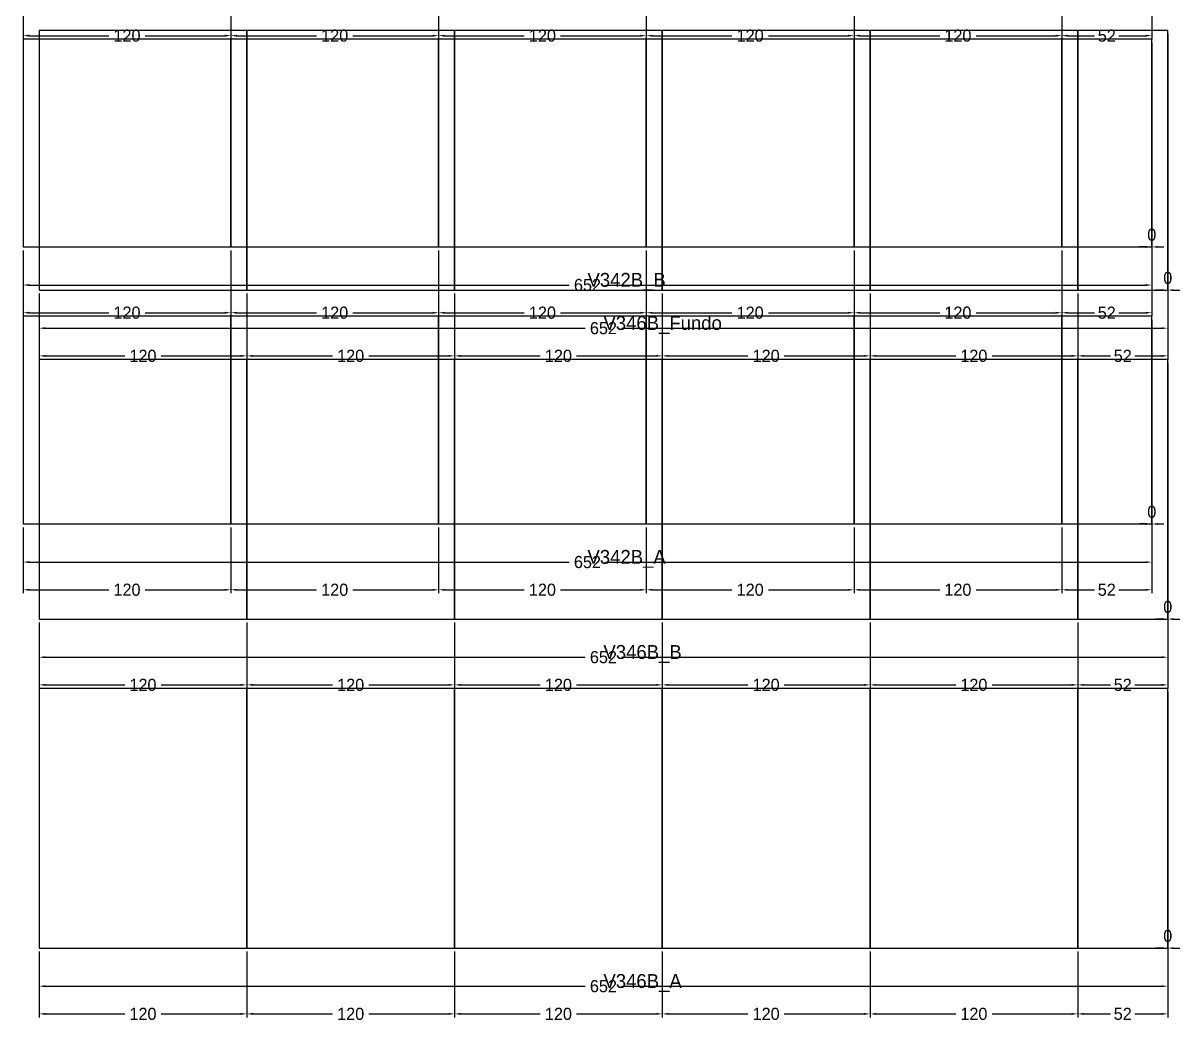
# Model space of a CAD drawing. Header units: metres. Extents: x 180 to 6304, y -11808 to -336.
# Drawn here: x 3250 to 3918, y -3662 to -3085 of the extents above; entities that cross this region are included whole.
import ezdxf

# ---------------------------------------------------------------- set-up
doc = ezdxf.new("R2010")
doc.units = ezdxf.units.M
doc.layers.add('COTA', color=3, linetype='Continuous')
doc.dimstyles.new('COTA_VIG', dxfattribs={"dimtxt": 7, "dimasz": 3.5, "dimexe": 2, "dimexo": 2, "dimgap": 1.5, "dimtad": 1, "dimdec": 1, "dimcen": 2.5, "dimclrd": 3, "dimclre": 3, "dimclrt": 3, "dimazin": 3, "dimtfac": 1, "dimtmove": 0, "dimatfit": 3})

# ---------------------------------------------------------------- blocks, each defined once
blk = doc.blocks.new('_CLOSEDFILLED')
at = {"color": 0, "linetype": 'BYBLOCK'}
blk.add_solid([(-1, 0.16), (0, 0), (-1, -0.16)], dxfattribs=at)
blk = doc.blocks.new('*D814')
at = {"color": 3}
for p, q in [((3249.5, -3376.31), (3249.5, -3398.31)), ((3901.5, -3376.31), (3901.5, -3398.31)), ((3253, -3396.31), (3565, -3396.31)), ((3586, -3396.31), (3898, -3396.31))]:
    blk.add_line(p, q, dxfattribs=at)
at = {"layer": 'Defpoints'}
for p in [(3249.5, -3374.31), (3901.5, -3374.31), (3249.5, -3396.31)]:
    blk.add_point(p, dxfattribs=at)
at = {"layer": 'COTA', "color": 3, "xscale": 3.5, "yscale": 3.5, "rotation": 180}
blk.add_blockref('_CLOSEDFILLED', (3249.5, -3396.31), dxfattribs=at)
at = {"layer": 'COTA', "color": 3, "xscale": 3.5, "yscale": 3.5}
blk.add_blockref('_CLOSEDFILLED', (3901.5, -3396.31), dxfattribs=at)
at = {"layer": 'COTA', "color": 3, "insert": (3575.5, -3396.31), "char_height": 7, "attachment_point": 5}
blk.add_mtext('652', dxfattribs=at)
blk = doc.blocks.new('*D815')
at = {"color": 3}
for p, q in [((3249.5, -3376.31), (3249.5, -3414.31)), ((3369.5, -3376.31), (3369.5, -3414.31)), ((3253, -3412.31), (3299, -3412.31)), ((3320, -3412.31), (3366, -3412.31))]:
    blk.add_line(p, q, dxfattribs=at)
at = {"layer": 'Defpoints'}
for p in [(3249.5, -3374.31), (3369.5, -3374.31), (3249.5, -3412.31)]:
    blk.add_point(p, dxfattribs=at)
at = {"layer": 'COTA', "color": 3, "xscale": 3.5, "yscale": 3.5, "rotation": 180}
blk.add_blockref('_CLOSEDFILLED', (3249.5, -3412.31), dxfattribs=at)
at = {"layer": 'COTA', "color": 3, "xscale": 3.5, "yscale": 3.5}
blk.add_blockref('_CLOSEDFILLED', (3369.5, -3412.31), dxfattribs=at)
at = {"layer": 'COTA', "color": 3, "insert": (3309.5, -3412.31), "char_height": 7, "attachment_point": 5}
blk.add_mtext('120', dxfattribs=at)
blk = doc.blocks.new('*D816')
at = {"color": 3}
for p, q in [((3369.5, -3376.31), (3369.5, -3414.31)), ((3489.5, -3376.31), (3489.5, -3414.31)), ((3373, -3412.31), (3419, -3412.31)), ((3440, -3412.31), (3486, -3412.31))]:
    blk.add_line(p, q, dxfattribs=at)
at = {"layer": 'Defpoints'}
for p in [(3369.5, -3374.31), (3489.5, -3374.31), (3369.5, -3412.31)]:
    blk.add_point(p, dxfattribs=at)
at = {"layer": 'COTA', "color": 3, "xscale": 3.5, "yscale": 3.5, "rotation": 180}
blk.add_blockref('_CLOSEDFILLED', (3369.5, -3412.31), dxfattribs=at)
at = {"layer": 'COTA', "color": 3, "xscale": 3.5, "yscale": 3.5}
blk.add_blockref('_CLOSEDFILLED', (3489.5, -3412.31), dxfattribs=at)
at = {"layer": 'COTA', "color": 3, "insert": (3429.5, -3412.31), "char_height": 7, "attachment_point": 5}
blk.add_mtext('120', dxfattribs=at)
blk = doc.blocks.new('*D817')
at = {"color": 3}
for p, q in [((3489.5, -3376.31), (3489.5, -3414.31)), ((3609.5, -3376.31), (3609.5, -3414.31)), ((3493, -3412.31), (3539, -3412.31)), ((3560, -3412.31), (3606, -3412.31))]:
    blk.add_line(p, q, dxfattribs=at)
at = {"layer": 'Defpoints'}
for p in [(3489.5, -3374.31), (3609.5, -3374.31), (3489.5, -3412.31)]:
    blk.add_point(p, dxfattribs=at)
at = {"layer": 'COTA', "color": 3, "xscale": 3.5, "yscale": 3.5, "rotation": 180}
blk.add_blockref('_CLOSEDFILLED', (3489.5, -3412.31), dxfattribs=at)
at = {"layer": 'COTA', "color": 3, "xscale": 3.5, "yscale": 3.5}
blk.add_blockref('_CLOSEDFILLED', (3609.5, -3412.31), dxfattribs=at)
at = {"layer": 'COTA', "color": 3, "insert": (3549.5, -3412.31), "char_height": 7, "attachment_point": 5}
blk.add_mtext('120', dxfattribs=at)
blk = doc.blocks.new('*D818')
at = {"color": 3}
for p, q in [((3609.5, -3376.31), (3609.5, -3414.31)), ((3729.5, -3376.31), (3729.5, -3414.31)), ((3613, -3412.31), (3659, -3412.31)), ((3680, -3412.31), (3726, -3412.31))]:
    blk.add_line(p, q, dxfattribs=at)
at = {"layer": 'Defpoints'}
for p in [(3609.5, -3374.31), (3729.5, -3374.31), (3609.5, -3412.31)]:
    blk.add_point(p, dxfattribs=at)
at = {"layer": 'COTA', "color": 3, "xscale": 3.5, "yscale": 3.5, "rotation": 180}
blk.add_blockref('_CLOSEDFILLED', (3609.5, -3412.31), dxfattribs=at)
at = {"layer": 'COTA', "color": 3, "xscale": 3.5, "yscale": 3.5}
blk.add_blockref('_CLOSEDFILLED', (3729.5, -3412.31), dxfattribs=at)
at = {"layer": 'COTA', "color": 3, "insert": (3669.5, -3412.31), "char_height": 7, "attachment_point": 5}
blk.add_mtext('120', dxfattribs=at)
blk = doc.blocks.new('*D819')
at = {"color": 3}
for p, q in [((3729.5, -3376.31), (3729.5, -3414.31)), ((3849.5, -3376.31), (3849.5, -3414.31)), ((3733, -3412.31), (3779, -3412.31)), ((3800, -3412.31), (3846, -3412.31))]:
    blk.add_line(p, q, dxfattribs=at)
at = {"layer": 'Defpoints'}
for p in [(3729.5, -3374.31), (3849.5, -3374.31), (3729.5, -3412.31)]:
    blk.add_point(p, dxfattribs=at)
at = {"layer": 'COTA', "color": 3, "xscale": 3.5, "yscale": 3.5, "rotation": 180}
blk.add_blockref('_CLOSEDFILLED', (3729.5, -3412.31), dxfattribs=at)
at = {"layer": 'COTA', "color": 3, "xscale": 3.5, "yscale": 3.5}
blk.add_blockref('_CLOSEDFILLED', (3849.5, -3412.31), dxfattribs=at)
at = {"layer": 'COTA', "color": 3, "insert": (3789.5, -3412.31), "char_height": 7, "attachment_point": 5}
blk.add_mtext('120', dxfattribs=at)
blk = doc.blocks.new('*D820')
at = {"color": 3}
for p, q in [((3849.5, -3376.31), (3849.5, -3414.31)), ((3901.5, -3376.31), (3901.5, -3414.31)), ((3853, -3412.31), (3868.5, -3412.31)), ((3882.5, -3412.31), (3898, -3412.31))]:
    blk.add_line(p, q, dxfattribs=at)
at = {"layer": 'Defpoints'}
for p in [(3849.5, -3374.31), (3901.5, -3374.31), (3849.5, -3412.31)]:
    blk.add_point(p, dxfattribs=at)
at = {"layer": 'COTA', "color": 3, "xscale": 3.5, "yscale": 3.5, "rotation": 180}
blk.add_blockref('_CLOSEDFILLED', (3849.5, -3412.31), dxfattribs=at)
at = {"layer": 'COTA', "color": 3, "xscale": 3.5, "yscale": 3.5}
blk.add_blockref('_CLOSEDFILLED', (3901.5, -3412.31), dxfattribs=at)
at = {"layer": 'COTA', "color": 3, "insert": (3875.5, -3412.31), "char_height": 7, "attachment_point": 5}
blk.add_mtext('52', dxfattribs=at)
blk = doc.blocks.new('*D822')
at = {"color": 3}
for p, q in [((3249.5, -3216.31), (3249.5, -3238.31)), ((3901.5, -3216.31), (3901.5, -3238.31)), ((3253, -3236.31), (3565, -3236.31)), ((3586, -3236.31), (3898, -3236.31))]:
    blk.add_line(p, q, dxfattribs=at)
at = {"layer": 'Defpoints'}
for p in [(3249.5, -3214.31), (3901.5, -3214.31), (3249.5, -3236.31)]:
    blk.add_point(p, dxfattribs=at)
at = {"layer": 'COTA', "color": 3, "xscale": 3.5, "yscale": 3.5, "rotation": 180}
blk.add_blockref('_CLOSEDFILLED', (3249.5, -3236.31), dxfattribs=at)
at = {"layer": 'COTA', "color": 3, "xscale": 3.5, "yscale": 3.5}
blk.add_blockref('_CLOSEDFILLED', (3901.5, -3236.31), dxfattribs=at)
at = {"layer": 'COTA', "color": 3, "insert": (3575.5, -3236.31), "char_height": 7, "attachment_point": 5}
blk.add_mtext('652', dxfattribs=at)
blk = doc.blocks.new('*D823')
at = {"color": 3}
for p, q in [((3249.5, -3216.31), (3249.5, -3254.31)), ((3369.5, -3216.31), (3369.5, -3254.31)), ((3253, -3252.31), (3299, -3252.31)), ((3320, -3252.31), (3366, -3252.31))]:
    blk.add_line(p, q, dxfattribs=at)
at = {"layer": 'Defpoints'}
for p in [(3249.5, -3214.31), (3369.5, -3214.31), (3249.5, -3252.31)]:
    blk.add_point(p, dxfattribs=at)
at = {"layer": 'COTA', "color": 3, "xscale": 3.5, "yscale": 3.5, "rotation": 180}
blk.add_blockref('_CLOSEDFILLED', (3249.5, -3252.31), dxfattribs=at)
at = {"layer": 'COTA', "color": 3, "xscale": 3.5, "yscale": 3.5}
blk.add_blockref('_CLOSEDFILLED', (3369.5, -3252.31), dxfattribs=at)
at = {"layer": 'COTA', "color": 3, "insert": (3309.5, -3252.31), "char_height": 7, "attachment_point": 5}
blk.add_mtext('120', dxfattribs=at)
blk = doc.blocks.new('*D824')
at = {"color": 3}
for p, q in [((3369.5, -3216.31), (3369.5, -3254.31)), ((3489.5, -3216.31), (3489.5, -3254.31)), ((3373, -3252.31), (3419, -3252.31)), ((3440, -3252.31), (3486, -3252.31))]:
    blk.add_line(p, q, dxfattribs=at)
at = {"layer": 'Defpoints'}
for p in [(3369.5, -3214.31), (3489.5, -3214.31), (3369.5, -3252.31)]:
    blk.add_point(p, dxfattribs=at)
at = {"layer": 'COTA', "color": 3, "xscale": 3.5, "yscale": 3.5, "rotation": 180}
blk.add_blockref('_CLOSEDFILLED', (3369.5, -3252.31), dxfattribs=at)
at = {"layer": 'COTA', "color": 3, "xscale": 3.5, "yscale": 3.5}
blk.add_blockref('_CLOSEDFILLED', (3489.5, -3252.31), dxfattribs=at)
at = {"layer": 'COTA', "color": 3, "insert": (3429.5, -3252.31), "char_height": 7, "attachment_point": 5}
blk.add_mtext('120', dxfattribs=at)
blk = doc.blocks.new('*D825')
at = {"color": 3}
for p, q in [((3489.5, -3216.31), (3489.5, -3254.31)), ((3609.5, -3216.31), (3609.5, -3254.31)), ((3493, -3252.31), (3539, -3252.31)), ((3560, -3252.31), (3606, -3252.31))]:
    blk.add_line(p, q, dxfattribs=at)
at = {"layer": 'Defpoints'}
for p in [(3489.5, -3214.31), (3609.5, -3214.31), (3489.5, -3252.31)]:
    blk.add_point(p, dxfattribs=at)
at = {"layer": 'COTA', "color": 3, "xscale": 3.5, "yscale": 3.5, "rotation": 180}
blk.add_blockref('_CLOSEDFILLED', (3489.5, -3252.31), dxfattribs=at)
at = {"layer": 'COTA', "color": 3, "xscale": 3.5, "yscale": 3.5}
blk.add_blockref('_CLOSEDFILLED', (3609.5, -3252.31), dxfattribs=at)
at = {"layer": 'COTA', "color": 3, "insert": (3549.5, -3252.31), "char_height": 7, "attachment_point": 5}
blk.add_mtext('120', dxfattribs=at)
blk = doc.blocks.new('*D826')
at = {"color": 3}
for p, q in [((3609.5, -3216.31), (3609.5, -3254.31)), ((3729.5, -3216.31), (3729.5, -3254.31)), ((3613, -3252.31), (3659, -3252.31)), ((3680, -3252.31), (3726, -3252.31))]:
    blk.add_line(p, q, dxfattribs=at)
at = {"layer": 'Defpoints'}
for p in [(3609.5, -3214.31), (3729.5, -3214.31), (3609.5, -3252.31)]:
    blk.add_point(p, dxfattribs=at)
at = {"layer": 'COTA', "color": 3, "xscale": 3.5, "yscale": 3.5, "rotation": 180}
blk.add_blockref('_CLOSEDFILLED', (3609.5, -3252.31), dxfattribs=at)
at = {"layer": 'COTA', "color": 3, "xscale": 3.5, "yscale": 3.5}
blk.add_blockref('_CLOSEDFILLED', (3729.5, -3252.31), dxfattribs=at)
at = {"layer": 'COTA', "color": 3, "insert": (3669.5, -3252.31), "char_height": 7, "attachment_point": 5}
blk.add_mtext('120', dxfattribs=at)
blk = doc.blocks.new('*D827')
at = {"color": 3}
for p, q in [((3729.5, -3216.31), (3729.5, -3254.31)), ((3849.5, -3216.31), (3849.5, -3254.31)), ((3733, -3252.31), (3779, -3252.31)), ((3800, -3252.31), (3846, -3252.31))]:
    blk.add_line(p, q, dxfattribs=at)
at = {"layer": 'Defpoints'}
for p in [(3729.5, -3214.31), (3849.5, -3214.31), (3729.5, -3252.31)]:
    blk.add_point(p, dxfattribs=at)
at = {"layer": 'COTA', "color": 3, "xscale": 3.5, "yscale": 3.5, "rotation": 180}
blk.add_blockref('_CLOSEDFILLED', (3729.5, -3252.31), dxfattribs=at)
at = {"layer": 'COTA', "color": 3, "xscale": 3.5, "yscale": 3.5}
blk.add_blockref('_CLOSEDFILLED', (3849.5, -3252.31), dxfattribs=at)
at = {"layer": 'COTA', "color": 3, "insert": (3789.5, -3252.31), "char_height": 7, "attachment_point": 5}
blk.add_mtext('120', dxfattribs=at)
blk = doc.blocks.new('*D828')
at = {"color": 3}
for p, q in [((3849.5, -3216.31), (3849.5, -3254.31)), ((3901.5, -3216.31), (3901.5, -3254.31)), ((3853, -3252.31), (3868.5, -3252.31)), ((3882.5, -3252.31), (3898, -3252.31))]:
    blk.add_line(p, q, dxfattribs=at)
at = {"layer": 'Defpoints'}
for p in [(3849.5, -3214.31), (3901.5, -3214.31), (3849.5, -3252.31)]:
    blk.add_point(p, dxfattribs=at)
at = {"layer": 'COTA', "color": 3, "xscale": 3.5, "yscale": 3.5, "rotation": 180}
blk.add_blockref('_CLOSEDFILLED', (3849.5, -3252.31), dxfattribs=at)
at = {"layer": 'COTA', "color": 3, "xscale": 3.5, "yscale": 3.5}
blk.add_blockref('_CLOSEDFILLED', (3901.5, -3252.31), dxfattribs=at)
at = {"layer": 'COTA', "color": 3, "insert": (3875.5, -3252.31), "char_height": 7, "attachment_point": 5}
blk.add_mtext('52', dxfattribs=at)
blk = doc.blocks.new('*D831')
at = {"color": 3}
for p, q in [((3249.5, -3056.31), (3249.5, -3094.31)), ((3369.5, -3056.31), (3369.5, -3094.31)), ((3253, -3092.31), (3299, -3092.31)), ((3320, -3092.31), (3366, -3092.31))]:
    blk.add_line(p, q, dxfattribs=at)
at = {"layer": 'Defpoints'}
for p in [(3249.5, -3054.31), (3369.5, -3054.31), (3249.5, -3092.31)]:
    blk.add_point(p, dxfattribs=at)
at = {"layer": 'COTA', "color": 3, "xscale": 3.5, "yscale": 3.5, "rotation": 180}
blk.add_blockref('_CLOSEDFILLED', (3249.5, -3092.31), dxfattribs=at)
at = {"layer": 'COTA', "color": 3, "xscale": 3.5, "yscale": 3.5}
blk.add_blockref('_CLOSEDFILLED', (3369.5, -3092.31), dxfattribs=at)
at = {"layer": 'COTA', "color": 3, "insert": (3309.5, -3092.31), "char_height": 7, "attachment_point": 5}
blk.add_mtext('120', dxfattribs=at)
blk = doc.blocks.new('*D832')
at = {"color": 3}
for p, q in [((3369.5, -3056.31), (3369.5, -3094.31)), ((3489.5, -3056.31), (3489.5, -3094.31)), ((3373, -3092.31), (3419, -3092.31)), ((3440, -3092.31), (3486, -3092.31))]:
    blk.add_line(p, q, dxfattribs=at)
at = {"layer": 'Defpoints'}
for p in [(3369.5, -3054.31), (3489.5, -3054.31), (3369.5, -3092.31)]:
    blk.add_point(p, dxfattribs=at)
at = {"layer": 'COTA', "color": 3, "xscale": 3.5, "yscale": 3.5, "rotation": 180}
blk.add_blockref('_CLOSEDFILLED', (3369.5, -3092.31), dxfattribs=at)
at = {"layer": 'COTA', "color": 3, "xscale": 3.5, "yscale": 3.5}
blk.add_blockref('_CLOSEDFILLED', (3489.5, -3092.31), dxfattribs=at)
at = {"layer": 'COTA', "color": 3, "insert": (3429.5, -3092.31), "char_height": 7, "attachment_point": 5}
blk.add_mtext('120', dxfattribs=at)
blk = doc.blocks.new('*D833')
at = {"color": 3}
for p, q in [((3489.5, -3056.31), (3489.5, -3094.31)), ((3609.5, -3056.31), (3609.5, -3094.31)), ((3493, -3092.31), (3539, -3092.31)), ((3560, -3092.31), (3606, -3092.31))]:
    blk.add_line(p, q, dxfattribs=at)
at = {"layer": 'Defpoints'}
for p in [(3489.5, -3054.31), (3609.5, -3054.31), (3489.5, -3092.31)]:
    blk.add_point(p, dxfattribs=at)
at = {"layer": 'COTA', "color": 3, "xscale": 3.5, "yscale": 3.5, "rotation": 180}
blk.add_blockref('_CLOSEDFILLED', (3489.5, -3092.31), dxfattribs=at)
at = {"layer": 'COTA', "color": 3, "xscale": 3.5, "yscale": 3.5}
blk.add_blockref('_CLOSEDFILLED', (3609.5, -3092.31), dxfattribs=at)
at = {"layer": 'COTA', "color": 3, "insert": (3549.5, -3092.31), "char_height": 7, "attachment_point": 5}
blk.add_mtext('120', dxfattribs=at)
blk = doc.blocks.new('*D834')
at = {"color": 3}
for p, q in [((3609.5, -3056.31), (3609.5, -3094.31)), ((3729.5, -3056.31), (3729.5, -3094.31)), ((3613, -3092.31), (3659, -3092.31)), ((3680, -3092.31), (3726, -3092.31))]:
    blk.add_line(p, q, dxfattribs=at)
at = {"layer": 'Defpoints'}
for p in [(3609.5, -3054.31), (3729.5, -3054.31), (3609.5, -3092.31)]:
    blk.add_point(p, dxfattribs=at)
at = {"layer": 'COTA', "color": 3, "xscale": 3.5, "yscale": 3.5, "rotation": 180}
blk.add_blockref('_CLOSEDFILLED', (3609.5, -3092.31), dxfattribs=at)
at = {"layer": 'COTA', "color": 3, "xscale": 3.5, "yscale": 3.5}
blk.add_blockref('_CLOSEDFILLED', (3729.5, -3092.31), dxfattribs=at)
at = {"layer": 'COTA', "color": 3, "insert": (3669.5, -3092.31), "char_height": 7, "attachment_point": 5}
blk.add_mtext('120', dxfattribs=at)
blk = doc.blocks.new('*D835')
at = {"color": 3}
for p, q in [((3729.5, -3056.31), (3729.5, -3094.31)), ((3849.5, -3056.31), (3849.5, -3094.31)), ((3733, -3092.31), (3779, -3092.31)), ((3800, -3092.31), (3846, -3092.31))]:
    blk.add_line(p, q, dxfattribs=at)
at = {"layer": 'Defpoints'}
for p in [(3729.5, -3054.31), (3849.5, -3054.31), (3729.5, -3092.31)]:
    blk.add_point(p, dxfattribs=at)
at = {"layer": 'COTA', "color": 3, "xscale": 3.5, "yscale": 3.5, "rotation": 180}
blk.add_blockref('_CLOSEDFILLED', (3729.5, -3092.31), dxfattribs=at)
at = {"layer": 'COTA', "color": 3, "xscale": 3.5, "yscale": 3.5}
blk.add_blockref('_CLOSEDFILLED', (3849.5, -3092.31), dxfattribs=at)
at = {"layer": 'COTA', "color": 3, "insert": (3789.5, -3092.31), "char_height": 7, "attachment_point": 5}
blk.add_mtext('120', dxfattribs=at)
blk = doc.blocks.new('*D836')
at = {"color": 3}
for p, q in [((3849.5, -3056.31), (3849.5, -3094.31)), ((3901.5, -3056.31), (3901.5, -3094.31)), ((3853, -3092.31), (3868.5, -3092.31)), ((3882.5, -3092.31), (3898, -3092.31))]:
    blk.add_line(p, q, dxfattribs=at)
at = {"layer": 'Defpoints'}
for p in [(3849.5, -3054.31), (3901.5, -3054.31), (3849.5, -3092.31)]:
    blk.add_point(p, dxfattribs=at)
at = {"layer": 'COTA', "color": 3, "xscale": 3.5, "yscale": 3.5, "rotation": 180}
blk.add_blockref('_CLOSEDFILLED', (3849.5, -3092.31), dxfattribs=at)
at = {"layer": 'COTA', "color": 3, "xscale": 3.5, "yscale": 3.5}
blk.add_blockref('_CLOSEDFILLED', (3901.5, -3092.31), dxfattribs=at)
at = {"layer": 'COTA', "color": 3, "insert": (3875.5, -3092.31), "char_height": 7, "attachment_point": 5}
blk.add_mtext('52', dxfattribs=at)
blk = doc.blocks.new('*D901')
at = {"color": 3}
for p, q in [((3258.73, -3621.23), (3258.73, -3643.23)), ((3910.73, -3621.23), (3910.73, -3643.23)), ((3262.23, -3641.23), (3574.23, -3641.23)), ((3595.23, -3641.23), (3907.23, -3641.23))]:
    blk.add_line(p, q, dxfattribs=at)
at = {"layer": 'Defpoints'}
for p in [(3258.73, -3619.23), (3910.73, -3619.23), (3258.73, -3641.23)]:
    blk.add_point(p, dxfattribs=at)
at = {"layer": 'COTA', "color": 3, "xscale": 3.5, "yscale": 3.5, "rotation": 180}
blk.add_blockref('_CLOSEDFILLED', (3258.73, -3641.23), dxfattribs=at)
at = {"layer": 'COTA', "color": 3, "xscale": 3.5, "yscale": 3.5}
blk.add_blockref('_CLOSEDFILLED', (3910.73, -3641.23), dxfattribs=at)
at = {"layer": 'COTA', "color": 3, "insert": (3584.73, -3641.23), "char_height": 7, "attachment_point": 5}
blk.add_mtext('652', dxfattribs=at)
blk = doc.blocks.new('*D902')
at = {"color": 3}
for p, q in [((3258.73, -3621.23), (3258.73, -3659.23)), ((3378.73, -3621.23), (3378.73, -3659.23)), ((3262.23, -3657.23), (3308.23, -3657.23)), ((3329.23, -3657.23), (3375.23, -3657.23))]:
    blk.add_line(p, q, dxfattribs=at)
at = {"layer": 'Defpoints'}
for p in [(3258.73, -3619.23), (3378.73, -3619.23), (3258.73, -3657.23)]:
    blk.add_point(p, dxfattribs=at)
at = {"layer": 'COTA', "color": 3, "xscale": 3.5, "yscale": 3.5, "rotation": 180}
blk.add_blockref('_CLOSEDFILLED', (3258.73, -3657.23), dxfattribs=at)
at = {"layer": 'COTA', "color": 3, "xscale": 3.5, "yscale": 3.5}
blk.add_blockref('_CLOSEDFILLED', (3378.73, -3657.23), dxfattribs=at)
at = {"layer": 'COTA', "color": 3, "insert": (3318.73, -3657.23), "char_height": 7, "attachment_point": 5}
blk.add_mtext('120', dxfattribs=at)
blk = doc.blocks.new('*D903')
at = {"color": 3}
for p, q in [((3378.73, -3621.23), (3378.73, -3659.23)), ((3498.73, -3621.23), (3498.73, -3659.23)), ((3382.23, -3657.23), (3428.23, -3657.23)), ((3449.23, -3657.23), (3495.23, -3657.23))]:
    blk.add_line(p, q, dxfattribs=at)
at = {"layer": 'Defpoints'}
for p in [(3378.73, -3619.23), (3498.73, -3619.23), (3378.73, -3657.23)]:
    blk.add_point(p, dxfattribs=at)
at = {"layer": 'COTA', "color": 3, "xscale": 3.5, "yscale": 3.5, "rotation": 180}
blk.add_blockref('_CLOSEDFILLED', (3378.73, -3657.23), dxfattribs=at)
at = {"layer": 'COTA', "color": 3, "xscale": 3.5, "yscale": 3.5}
blk.add_blockref('_CLOSEDFILLED', (3498.73, -3657.23), dxfattribs=at)
at = {"layer": 'COTA', "color": 3, "insert": (3438.73, -3657.23), "char_height": 7, "attachment_point": 5}
blk.add_mtext('120', dxfattribs=at)
blk = doc.blocks.new('*D904')
at = {"color": 3}
for p, q in [((3498.73, -3621.23), (3498.73, -3659.23)), ((3618.73, -3621.23), (3618.73, -3659.23)), ((3502.23, -3657.23), (3548.23, -3657.23)), ((3569.23, -3657.23), (3615.23, -3657.23))]:
    blk.add_line(p, q, dxfattribs=at)
at = {"layer": 'Defpoints'}
for p in [(3498.73, -3619.23), (3618.73, -3619.23), (3498.73, -3657.23)]:
    blk.add_point(p, dxfattribs=at)
at = {"layer": 'COTA', "color": 3, "xscale": 3.5, "yscale": 3.5, "rotation": 180}
blk.add_blockref('_CLOSEDFILLED', (3498.73, -3657.23), dxfattribs=at)
at = {"layer": 'COTA', "color": 3, "xscale": 3.5, "yscale": 3.5}
blk.add_blockref('_CLOSEDFILLED', (3618.73, -3657.23), dxfattribs=at)
at = {"layer": 'COTA', "color": 3, "insert": (3558.73, -3657.23), "char_height": 7, "attachment_point": 5}
blk.add_mtext('120', dxfattribs=at)
blk = doc.blocks.new('*D905')
at = {"color": 3}
for p, q in [((3618.73, -3621.23), (3618.73, -3659.23)), ((3738.73, -3621.23), (3738.73, -3659.23)), ((3622.23, -3657.23), (3668.23, -3657.23)), ((3689.23, -3657.23), (3735.23, -3657.23))]:
    blk.add_line(p, q, dxfattribs=at)
at = {"layer": 'Defpoints'}
for p in [(3618.73, -3619.23), (3738.73, -3619.23), (3618.73, -3657.23)]:
    blk.add_point(p, dxfattribs=at)
at = {"layer": 'COTA', "color": 3, "xscale": 3.5, "yscale": 3.5, "rotation": 180}
blk.add_blockref('_CLOSEDFILLED', (3618.73, -3657.23), dxfattribs=at)
at = {"layer": 'COTA', "color": 3, "xscale": 3.5, "yscale": 3.5}
blk.add_blockref('_CLOSEDFILLED', (3738.73, -3657.23), dxfattribs=at)
at = {"layer": 'COTA', "color": 3, "insert": (3678.73, -3657.23), "char_height": 7, "attachment_point": 5}
blk.add_mtext('120', dxfattribs=at)
blk = doc.blocks.new('*D906')
at = {"color": 3}
for p, q in [((3738.73, -3621.23), (3738.73, -3659.23)), ((3858.73, -3621.23), (3858.73, -3659.23)), ((3742.23, -3657.23), (3788.23, -3657.23)), ((3809.23, -3657.23), (3855.23, -3657.23))]:
    blk.add_line(p, q, dxfattribs=at)
at = {"layer": 'Defpoints'}
for p in [(3738.73, -3619.23), (3858.73, -3619.23), (3738.73, -3657.23)]:
    blk.add_point(p, dxfattribs=at)
at = {"layer": 'COTA', "color": 3, "xscale": 3.5, "yscale": 3.5, "rotation": 180}
blk.add_blockref('_CLOSEDFILLED', (3738.73, -3657.23), dxfattribs=at)
at = {"layer": 'COTA', "color": 3, "xscale": 3.5, "yscale": 3.5}
blk.add_blockref('_CLOSEDFILLED', (3858.73, -3657.23), dxfattribs=at)
at = {"layer": 'COTA', "color": 3, "insert": (3798.73, -3657.23), "char_height": 7, "attachment_point": 5}
blk.add_mtext('120', dxfattribs=at)
blk = doc.blocks.new('*D907')
at = {"color": 3}
for p, q in [((3858.73, -3621.23), (3858.73, -3659.23)), ((3910.73, -3621.23), (3910.73, -3659.23)), ((3862.23, -3657.23), (3877.73, -3657.23)), ((3891.73, -3657.23), (3907.23, -3657.23))]:
    blk.add_line(p, q, dxfattribs=at)
at = {"layer": 'Defpoints'}
for p in [(3858.73, -3619.23), (3910.73, -3619.23), (3858.73, -3657.23)]:
    blk.add_point(p, dxfattribs=at)
at = {"layer": 'COTA', "color": 3, "xscale": 3.5, "yscale": 3.5, "rotation": 180}
blk.add_blockref('_CLOSEDFILLED', (3858.73, -3657.23), dxfattribs=at)
at = {"layer": 'COTA', "color": 3, "xscale": 3.5, "yscale": 3.5}
blk.add_blockref('_CLOSEDFILLED', (3910.73, -3657.23), dxfattribs=at)
at = {"layer": 'COTA', "color": 3, "insert": (3884.73, -3657.23), "char_height": 7, "attachment_point": 5}
blk.add_mtext('52', dxfattribs=at)
blk = doc.blocks.new('*D909')
at = {"color": 3}
for p, q in [((3258.73, -3431.23), (3258.73, -3453.23)), ((3910.73, -3431.23), (3910.73, -3453.23)), ((3262.23, -3451.23), (3574.23, -3451.23)), ((3595.23, -3451.23), (3907.23, -3451.23))]:
    blk.add_line(p, q, dxfattribs=at)
at = {"layer": 'Defpoints'}
for p in [(3258.73, -3429.23), (3910.73, -3429.23), (3258.73, -3451.23)]:
    blk.add_point(p, dxfattribs=at)
at = {"layer": 'COTA', "color": 3, "xscale": 3.5, "yscale": 3.5, "rotation": 180}
blk.add_blockref('_CLOSEDFILLED', (3258.73, -3451.23), dxfattribs=at)
at = {"layer": 'COTA', "color": 3, "xscale": 3.5, "yscale": 3.5}
blk.add_blockref('_CLOSEDFILLED', (3910.73, -3451.23), dxfattribs=at)
at = {"layer": 'COTA', "color": 3, "insert": (3584.73, -3451.23), "char_height": 7, "attachment_point": 5}
blk.add_mtext('652', dxfattribs=at)
blk = doc.blocks.new('*D910')
at = {"color": 3}
for p, q in [((3258.73, -3431.23), (3258.73, -3469.23)), ((3378.73, -3431.23), (3378.73, -3469.23)), ((3262.23, -3467.23), (3308.23, -3467.23)), ((3329.23, -3467.23), (3375.23, -3467.23))]:
    blk.add_line(p, q, dxfattribs=at)
at = {"layer": 'Defpoints'}
for p in [(3258.73, -3429.23), (3378.73, -3429.23), (3258.73, -3467.23)]:
    blk.add_point(p, dxfattribs=at)
at = {"layer": 'COTA', "color": 3, "xscale": 3.5, "yscale": 3.5, "rotation": 180}
blk.add_blockref('_CLOSEDFILLED', (3258.73, -3467.23), dxfattribs=at)
at = {"layer": 'COTA', "color": 3, "xscale": 3.5, "yscale": 3.5}
blk.add_blockref('_CLOSEDFILLED', (3378.73, -3467.23), dxfattribs=at)
at = {"layer": 'COTA', "color": 3, "insert": (3318.73, -3467.23), "char_height": 7, "attachment_point": 5}
blk.add_mtext('120', dxfattribs=at)
blk = doc.blocks.new('*D911')
at = {"color": 3}
for p, q in [((3378.73, -3431.23), (3378.73, -3469.23)), ((3498.73, -3431.23), (3498.73, -3469.23)), ((3382.23, -3467.23), (3428.23, -3467.23)), ((3449.23, -3467.23), (3495.23, -3467.23))]:
    blk.add_line(p, q, dxfattribs=at)
at = {"layer": 'Defpoints'}
for p in [(3378.73, -3429.23), (3498.73, -3429.23), (3378.73, -3467.23)]:
    blk.add_point(p, dxfattribs=at)
at = {"layer": 'COTA', "color": 3, "xscale": 3.5, "yscale": 3.5, "rotation": 180}
blk.add_blockref('_CLOSEDFILLED', (3378.73, -3467.23), dxfattribs=at)
at = {"layer": 'COTA', "color": 3, "xscale": 3.5, "yscale": 3.5}
blk.add_blockref('_CLOSEDFILLED', (3498.73, -3467.23), dxfattribs=at)
at = {"layer": 'COTA', "color": 3, "insert": (3438.73, -3467.23), "char_height": 7, "attachment_point": 5}
blk.add_mtext('120', dxfattribs=at)
blk = doc.blocks.new('*D912')
at = {"color": 3}
for p, q in [((3498.73, -3431.23), (3498.73, -3469.23)), ((3618.73, -3431.23), (3618.73, -3469.23)), ((3502.23, -3467.23), (3548.23, -3467.23)), ((3569.23, -3467.23), (3615.23, -3467.23))]:
    blk.add_line(p, q, dxfattribs=at)
at = {"layer": 'Defpoints'}
for p in [(3498.73, -3429.23), (3618.73, -3429.23), (3498.73, -3467.23)]:
    blk.add_point(p, dxfattribs=at)
at = {"layer": 'COTA', "color": 3, "xscale": 3.5, "yscale": 3.5, "rotation": 180}
blk.add_blockref('_CLOSEDFILLED', (3498.73, -3467.23), dxfattribs=at)
at = {"layer": 'COTA', "color": 3, "xscale": 3.5, "yscale": 3.5}
blk.add_blockref('_CLOSEDFILLED', (3618.73, -3467.23), dxfattribs=at)
at = {"layer": 'COTA', "color": 3, "insert": (3558.73, -3467.23), "char_height": 7, "attachment_point": 5}
blk.add_mtext('120', dxfattribs=at)
blk = doc.blocks.new('*D913')
at = {"color": 3}
for p, q in [((3618.73, -3431.23), (3618.73, -3469.23)), ((3738.73, -3431.23), (3738.73, -3469.23)), ((3622.23, -3467.23), (3668.23, -3467.23)), ((3689.23, -3467.23), (3735.23, -3467.23))]:
    blk.add_line(p, q, dxfattribs=at)
at = {"layer": 'Defpoints'}
for p in [(3618.73, -3429.23), (3738.73, -3429.23), (3618.73, -3467.23)]:
    blk.add_point(p, dxfattribs=at)
at = {"layer": 'COTA', "color": 3, "xscale": 3.5, "yscale": 3.5, "rotation": 180}
blk.add_blockref('_CLOSEDFILLED', (3618.73, -3467.23), dxfattribs=at)
at = {"layer": 'COTA', "color": 3, "xscale": 3.5, "yscale": 3.5}
blk.add_blockref('_CLOSEDFILLED', (3738.73, -3467.23), dxfattribs=at)
at = {"layer": 'COTA', "color": 3, "insert": (3678.73, -3467.23), "char_height": 7, "attachment_point": 5}
blk.add_mtext('120', dxfattribs=at)
blk = doc.blocks.new('*D914')
at = {"color": 3}
for p, q in [((3738.73, -3431.23), (3738.73, -3469.23)), ((3858.73, -3431.23), (3858.73, -3469.23)), ((3742.23, -3467.23), (3788.23, -3467.23)), ((3809.23, -3467.23), (3855.23, -3467.23))]:
    blk.add_line(p, q, dxfattribs=at)
at = {"layer": 'Defpoints'}
for p in [(3738.73, -3429.23), (3858.73, -3429.23), (3738.73, -3467.23)]:
    blk.add_point(p, dxfattribs=at)
at = {"layer": 'COTA', "color": 3, "xscale": 3.5, "yscale": 3.5, "rotation": 180}
blk.add_blockref('_CLOSEDFILLED', (3738.73, -3467.23), dxfattribs=at)
at = {"layer": 'COTA', "color": 3, "xscale": 3.5, "yscale": 3.5}
blk.add_blockref('_CLOSEDFILLED', (3858.73, -3467.23), dxfattribs=at)
at = {"layer": 'COTA', "color": 3, "insert": (3798.73, -3467.23), "char_height": 7, "attachment_point": 5}
blk.add_mtext('120', dxfattribs=at)
blk = doc.blocks.new('*D915')
at = {"color": 3}
for p, q in [((3858.73, -3431.23), (3858.73, -3469.23)), ((3910.73, -3431.23), (3910.73, -3469.23)), ((3862.23, -3467.23), (3877.73, -3467.23)), ((3891.73, -3467.23), (3907.23, -3467.23))]:
    blk.add_line(p, q, dxfattribs=at)
at = {"layer": 'Defpoints'}
for p in [(3858.73, -3429.23), (3910.73, -3429.23), (3858.73, -3467.23)]:
    blk.add_point(p, dxfattribs=at)
at = {"layer": 'COTA', "color": 3, "xscale": 3.5, "yscale": 3.5, "rotation": 180}
blk.add_blockref('_CLOSEDFILLED', (3858.73, -3467.23), dxfattribs=at)
at = {"layer": 'COTA', "color": 3, "xscale": 3.5, "yscale": 3.5}
blk.add_blockref('_CLOSEDFILLED', (3910.73, -3467.23), dxfattribs=at)
at = {"layer": 'COTA', "color": 3, "insert": (3884.73, -3467.23), "char_height": 7, "attachment_point": 5}
blk.add_mtext('52', dxfattribs=at)
blk = doc.blocks.new('*D917')
at = {"color": 3}
for p, q in [((3258.73, -3241.23), (3258.73, -3263.23)), ((3910.73, -3241.23), (3910.73, -3263.23)), ((3262.23, -3261.23), (3574.23, -3261.23)), ((3595.23, -3261.23), (3907.23, -3261.23))]:
    blk.add_line(p, q, dxfattribs=at)
at = {"layer": 'Defpoints'}
for p in [(3258.73, -3239.23), (3910.73, -3239.23), (3258.73, -3261.23)]:
    blk.add_point(p, dxfattribs=at)
at = {"layer": 'COTA', "color": 3, "xscale": 3.5, "yscale": 3.5, "rotation": 180}
blk.add_blockref('_CLOSEDFILLED', (3258.73, -3261.23), dxfattribs=at)
at = {"layer": 'COTA', "color": 3, "xscale": 3.5, "yscale": 3.5}
blk.add_blockref('_CLOSEDFILLED', (3910.73, -3261.23), dxfattribs=at)
at = {"layer": 'COTA', "color": 3, "insert": (3584.73, -3261.23), "char_height": 7, "attachment_point": 5}
blk.add_mtext('652', dxfattribs=at)
blk = doc.blocks.new('*D918')
at = {"color": 3}
for p, q in [((3258.73, -3241.23), (3258.73, -3279.23)), ((3378.73, -3241.23), (3378.73, -3279.23)), ((3262.23, -3277.23), (3308.23, -3277.23)), ((3329.23, -3277.23), (3375.23, -3277.23))]:
    blk.add_line(p, q, dxfattribs=at)
at = {"layer": 'Defpoints'}
for p in [(3258.73, -3239.23), (3378.73, -3239.23), (3258.73, -3277.23)]:
    blk.add_point(p, dxfattribs=at)
at = {"layer": 'COTA', "color": 3, "xscale": 3.5, "yscale": 3.5, "rotation": 180}
blk.add_blockref('_CLOSEDFILLED', (3258.73, -3277.23), dxfattribs=at)
at = {"layer": 'COTA', "color": 3, "xscale": 3.5, "yscale": 3.5}
blk.add_blockref('_CLOSEDFILLED', (3378.73, -3277.23), dxfattribs=at)
at = {"layer": 'COTA', "color": 3, "insert": (3318.73, -3277.23), "char_height": 7, "attachment_point": 5}
blk.add_mtext('120', dxfattribs=at)
blk = doc.blocks.new('*D919')
at = {"color": 3}
for p, q in [((3378.73, -3241.23), (3378.73, -3279.23)), ((3498.73, -3241.23), (3498.73, -3279.23)), ((3382.23, -3277.23), (3428.23, -3277.23)), ((3449.23, -3277.23), (3495.23, -3277.23))]:
    blk.add_line(p, q, dxfattribs=at)
at = {"layer": 'Defpoints'}
for p in [(3378.73, -3239.23), (3498.73, -3239.23), (3378.73, -3277.23)]:
    blk.add_point(p, dxfattribs=at)
at = {"layer": 'COTA', "color": 3, "xscale": 3.5, "yscale": 3.5, "rotation": 180}
blk.add_blockref('_CLOSEDFILLED', (3378.73, -3277.23), dxfattribs=at)
at = {"layer": 'COTA', "color": 3, "xscale": 3.5, "yscale": 3.5}
blk.add_blockref('_CLOSEDFILLED', (3498.73, -3277.23), dxfattribs=at)
at = {"layer": 'COTA', "color": 3, "insert": (3438.73, -3277.23), "char_height": 7, "attachment_point": 5}
blk.add_mtext('120', dxfattribs=at)
blk = doc.blocks.new('*D920')
at = {"color": 3}
for p, q in [((3498.73, -3241.23), (3498.73, -3279.23)), ((3618.73, -3241.23), (3618.73, -3279.23)), ((3502.23, -3277.23), (3548.23, -3277.23)), ((3569.23, -3277.23), (3615.23, -3277.23))]:
    blk.add_line(p, q, dxfattribs=at)
at = {"layer": 'Defpoints'}
for p in [(3498.73, -3239.23), (3618.73, -3239.23), (3498.73, -3277.23)]:
    blk.add_point(p, dxfattribs=at)
at = {"layer": 'COTA', "color": 3, "xscale": 3.5, "yscale": 3.5, "rotation": 180}
blk.add_blockref('_CLOSEDFILLED', (3498.73, -3277.23), dxfattribs=at)
at = {"layer": 'COTA', "color": 3, "xscale": 3.5, "yscale": 3.5}
blk.add_blockref('_CLOSEDFILLED', (3618.73, -3277.23), dxfattribs=at)
at = {"layer": 'COTA', "color": 3, "insert": (3558.73, -3277.23), "char_height": 7, "attachment_point": 5}
blk.add_mtext('120', dxfattribs=at)
blk = doc.blocks.new('*D921')
at = {"color": 3}
for p, q in [((3618.73, -3241.23), (3618.73, -3279.23)), ((3738.73, -3241.23), (3738.73, -3279.23)), ((3622.23, -3277.23), (3668.23, -3277.23)), ((3689.23, -3277.23), (3735.23, -3277.23))]:
    blk.add_line(p, q, dxfattribs=at)
at = {"layer": 'Defpoints'}
for p in [(3618.73, -3239.23), (3738.73, -3239.23), (3618.73, -3277.23)]:
    blk.add_point(p, dxfattribs=at)
at = {"layer": 'COTA', "color": 3, "xscale": 3.5, "yscale": 3.5, "rotation": 180}
blk.add_blockref('_CLOSEDFILLED', (3618.73, -3277.23), dxfattribs=at)
at = {"layer": 'COTA', "color": 3, "xscale": 3.5, "yscale": 3.5}
blk.add_blockref('_CLOSEDFILLED', (3738.73, -3277.23), dxfattribs=at)
at = {"layer": 'COTA', "color": 3, "insert": (3678.73, -3277.23), "char_height": 7, "attachment_point": 5}
blk.add_mtext('120', dxfattribs=at)
blk = doc.blocks.new('*D922')
at = {"color": 3}
for p, q in [((3738.73, -3241.23), (3738.73, -3279.23)), ((3858.73, -3241.23), (3858.73, -3279.23)), ((3742.23, -3277.23), (3788.23, -3277.23)), ((3809.23, -3277.23), (3855.23, -3277.23))]:
    blk.add_line(p, q, dxfattribs=at)
at = {"layer": 'Defpoints'}
for p in [(3738.73, -3239.23), (3858.73, -3239.23), (3738.73, -3277.23)]:
    blk.add_point(p, dxfattribs=at)
at = {"layer": 'COTA', "color": 3, "xscale": 3.5, "yscale": 3.5, "rotation": 180}
blk.add_blockref('_CLOSEDFILLED', (3738.73, -3277.23), dxfattribs=at)
at = {"layer": 'COTA', "color": 3, "xscale": 3.5, "yscale": 3.5}
blk.add_blockref('_CLOSEDFILLED', (3858.73, -3277.23), dxfattribs=at)
at = {"layer": 'COTA', "color": 3, "insert": (3798.73, -3277.23), "char_height": 7, "attachment_point": 5}
blk.add_mtext('120', dxfattribs=at)
blk = doc.blocks.new('*D923')
at = {"color": 3}
for p, q in [((3858.73, -3241.23), (3858.73, -3279.23)), ((3910.73, -3241.23), (3910.73, -3279.23)), ((3862.23, -3277.23), (3877.73, -3277.23)), ((3891.73, -3277.23), (3907.23, -3277.23))]:
    blk.add_line(p, q, dxfattribs=at)
at = {"layer": 'Defpoints'}
for p in [(3858.73, -3239.23), (3910.73, -3239.23), (3858.73, -3277.23)]:
    blk.add_point(p, dxfattribs=at)
at = {"layer": 'COTA', "color": 3, "xscale": 3.5, "yscale": 3.5, "rotation": 180}
blk.add_blockref('_CLOSEDFILLED', (3858.73, -3277.23), dxfattribs=at)
at = {"layer": 'COTA', "color": 3, "xscale": 3.5, "yscale": 3.5}
blk.add_blockref('_CLOSEDFILLED', (3910.73, -3277.23), dxfattribs=at)
at = {"layer": 'COTA', "color": 3, "insert": (3884.73, -3277.23), "char_height": 7, "attachment_point": 5}
blk.add_mtext('52', dxfattribs=at)

msp = doc.modelspace()

# ---------------------------------------------------------------- linework, layer by layer
at = {"layer": 'Paineis'}
for points in [[(3258.73, -3239.23), (3378.73, -3239.23), (3378.73, -3089.23), (3258.73, -3089.23)], [(3378.73, -3239.23), (3498.73, -3239.23), (3498.73, -3089.23), (3378.73, -3089.23)], [(3498.73, -3239.23), (3618.73, -3239.23), (3618.73, -3089.23), (3498.73, -3089.23)], [(3618.73, -3239.23), (3738.73, -3239.23), (3738.73, -3089.23), (3618.73, -3089.23)], [(3738.73, -3239.23), (3858.73, -3239.23), (3858.73, -3089.23), (3738.73, -3089.23)], [(3858.73, -3239.23), (3910.73, -3239.23), (3910.73, -3089.23), (3858.73, -3089.23)], [(3249.5, -3214.31), (3369.5, -3214.31), (3369.5, -3094.31), (3249.5, -3094.31)], [(3369.5, -3214.31), (3489.5, -3214.31), (3489.5, -3094.31), (3369.5, -3094.31)], [(3489.5, -3214.31), (3609.5, -3214.31), (3609.5, -3094.31), (3489.5, -3094.31)], [(3609.5, -3214.31), (3729.5, -3214.31), (3729.5, -3094.31), (3609.5, -3094.31)], [(3729.5, -3214.31), (3849.5, -3214.31), (3849.5, -3094.31), (3729.5, -3094.31)], [(3849.5, -3214.31), (3901.5, -3214.31), (3901.5, -3094.31), (3849.5, -3094.31)], [(3249.5, -3374.31), (3369.5, -3374.31), (3369.5, -3254.31), (3249.5, -3254.31)], [(3369.5, -3374.31), (3489.5, -3374.31), (3489.5, -3254.31), (3369.5, -3254.31)], [(3489.5, -3374.31), (3609.5, -3374.31), (3609.5, -3254.31), (3489.5, -3254.31)], [(3609.5, -3374.31), (3729.5, -3374.31), (3729.5, -3254.31), (3609.5, -3254.31)], [(3729.5, -3374.31), (3849.5, -3374.31), (3849.5, -3254.31), (3729.5, -3254.31)], [(3849.5, -3374.31), (3901.5, -3374.31), (3901.5, -3254.31), (3849.5, -3254.31)], [(3258.73, -3429.23), (3378.73, -3429.23), (3378.73, -3279.23), (3258.73, -3279.23)], [(3378.73, -3429.23), (3498.73, -3429.23), (3498.73, -3279.23), (3378.73, -3279.23)], [(3498.73, -3429.23), (3618.73, -3429.23), (3618.73, -3279.23), (3498.73, -3279.23)], [(3618.73, -3429.23), (3738.73, -3429.23), (3738.73, -3279.23), (3618.73, -3279.23)], [(3738.73, -3429.23), (3858.73, -3429.23), (3858.73, -3279.23), (3738.73, -3279.23)], [(3858.73, -3429.23), (3910.73, -3429.23), (3910.73, -3279.23), (3858.73, -3279.23)], [(3258.73, -3619.23), (3378.73, -3619.23), (3378.73, -3469.23), (3258.73, -3469.23)], [(3378.73, -3619.23), (3498.73, -3619.23), (3498.73, -3469.23), (3378.73, -3469.23)], [(3498.73, -3619.23), (3618.73, -3619.23), (3618.73, -3469.23), (3498.73, -3469.23)], [(3618.73, -3619.23), (3738.73, -3619.23), (3738.73, -3469.23), (3618.73, -3469.23)], [(3738.73, -3619.23), (3858.73, -3619.23), (3858.73, -3469.23), (3738.73, -3469.23)], [(3858.73, -3619.23), (3910.73, -3619.23), (3910.73, -3469.23), (3858.73, -3469.23)]]:
    msp.add_lwpolyline(points, close=True, dxfattribs=at)

# ---------------------------------------------------------------- texts
at = {"layer": 'Texto Secao', "char_height": 8, "attachment_point": 1}
for s, insert in [('V342B_B', (3575.5, -3229.31)), ('V346B_Fundo', (3584.73, -3254.23)), ('V342B_A', (3575.5, -3389.31)), ('V346B_B', (3584.73, -3444.23)), ('V346B_A', (3584.73, -3634.23))]:
    msp.add_mtext(s, dxfattribs=dict(at, insert=insert))

# ---------------------------------------------------------------- dimensions: what is measured, and where the dimension line sits
at = {"layer": 'COTA'}
for base, p1, p2, picture, middle in [((3249.5, -3092.31), (3249.5, -3054.31), (3369.5, -3054.31), '*D831', (3309.5, -3092.31)), ((3369.5, -3092.31), (3369.5, -3054.31), (3489.5, -3054.31), '*D832', (3429.5, -3092.31)), ((3489.5, -3092.31), (3489.5, -3054.31), (3609.5, -3054.31), '*D833', (3549.5, -3092.31)), ((3609.5, -3092.31), (3609.5, -3054.31), (3729.5, -3054.31), '*D834', (3669.5, -3092.31)), ((3729.5, -3092.31), (3729.5, -3054.31), (3849.5, -3054.31), '*D835', (3789.5, -3092.31)), ((3849.5, -3092.31), (3849.5, -3054.31), (3901.5, -3054.31), '*D836', (3875.5, -3092.31)), ((3249.5, -3236.31), (3249.5, -3214.31), (3901.5, -3214.31), '*D822', (3575.5, -3236.31)), ((3249.5, -3252.31), (3249.5, -3214.31), (3369.5, -3214.31), '*D823', (3309.5, -3252.31)), ((3369.5, -3252.31), (3369.5, -3214.31), (3489.5, -3214.31), '*D824', (3429.5, -3252.31)), ((3489.5, -3252.31), (3489.5, -3214.31), (3609.5, -3214.31), '*D825', (3549.5, -3252.31)), ((3609.5, -3252.31), (3609.5, -3214.31), (3729.5, -3214.31), '*D826', (3669.5, -3252.31)), ((3729.5, -3252.31), (3729.5, -3214.31), (3849.5, -3214.31), '*D827', (3789.5, -3252.31)), ((3849.5, -3252.31), (3849.5, -3214.31), (3901.5, -3214.31), '*D828', (3875.5, -3252.31)), ((3258.73, -3261.23), (3258.73, -3239.23), (3910.73, -3239.23), '*D917', (3584.73, -3261.23)), ((3258.73, -3277.23), (3258.73, -3239.23), (3378.73, -3239.23), '*D918', (3318.73, -3277.23)), ((3378.73, -3277.23), (3378.73, -3239.23), (3498.73, -3239.23), '*D919', (3438.73, -3277.23)), ((3498.73, -3277.23), (3498.73, -3239.23), (3618.73, -3239.23), '*D920', (3558.73, -3277.23)), ((3618.73, -3277.23), (3618.73, -3239.23), (3738.73, -3239.23), '*D921', (3678.73, -3277.23)), ((3738.73, -3277.23), (3738.73, -3239.23), (3858.73, -3239.23), '*D922', (3798.73, -3277.23)), ((3858.73, -3277.23), (3858.73, -3239.23), (3910.73, -3239.23), '*D923', (3884.73, -3277.23)), ((3249.5, -3396.31), (3249.5, -3374.31), (3901.5, -3374.31), '*D814', (3575.5, -3396.31)), ((3249.5, -3412.31), (3249.5, -3374.31), (3369.5, -3374.31), '*D815', (3309.5, -3412.31)), ((3369.5, -3412.31), (3369.5, -3374.31), (3489.5, -3374.31), '*D816', (3429.5, -3412.31)), ((3489.5, -3412.31), (3489.5, -3374.31), (3609.5, -3374.31), '*D817', (3549.5, -3412.31)), ((3609.5, -3412.31), (3609.5, -3374.31), (3729.5, -3374.31), '*D818', (3669.5, -3412.31)), ((3729.5, -3412.31), (3729.5, -3374.31), (3849.5, -3374.31), '*D819', (3789.5, -3412.31)), ((3849.5, -3412.31), (3849.5, -3374.31), (3901.5, -3374.31), '*D820', (3875.5, -3412.31)), ((3258.73, -3451.23), (3258.73, -3429.23), (3910.73, -3429.23), '*D909', (3584.73, -3451.23)), ((3258.73, -3467.23), (3258.73, -3429.23), (3378.73, -3429.23), '*D910', (3318.73, -3467.23)), ((3378.73, -3467.23), (3378.73, -3429.23), (3498.73, -3429.23), '*D911', (3438.73, -3467.23)), ((3498.73, -3467.23), (3498.73, -3429.23), (3618.73, -3429.23), '*D912', (3558.73, -3467.23)), ((3618.73, -3467.23), (3618.73, -3429.23), (3738.73, -3429.23), '*D913', (3678.73, -3467.23)), ((3738.73, -3467.23), (3738.73, -3429.23), (3858.73, -3429.23), '*D914', (3798.73, -3467.23)), ((3858.73, -3467.23), (3858.73, -3429.23), (3910.73, -3429.23), '*D915', (3884.73, -3467.23)), ((3258.73, -3641.23), (3258.73, -3619.23), (3910.73, -3619.23), '*D901', (3584.73, -3641.23)), ((3258.73, -3657.23), (3258.73, -3619.23), (3378.73, -3619.23), '*D902', (3318.73, -3657.23)), ((3378.73, -3657.23), (3378.73, -3619.23), (3498.73, -3619.23), '*D903', (3438.73, -3657.23)), ((3498.73, -3657.23), (3498.73, -3619.23), (3618.73, -3619.23), '*D904', (3558.73, -3657.23)), ((3618.73, -3657.23), (3618.73, -3619.23), (3738.73, -3619.23), '*D905', (3678.73, -3657.23)), ((3738.73, -3657.23), (3738.73, -3619.23), (3858.73, -3619.23), '*D906', (3798.73, -3657.23)), ((3858.73, -3657.23), (3858.73, -3619.23), (3910.73, -3619.23), '*D907', (3884.73, -3657.23))]:
    dim = msp.add_linear_dim(base=base, p1=p1, p2=p2, dimstyle='COTA_VIG', dxfattribs=at)
    dim.commit()
    dim.dimension.update_dxf_attribs({"geometry": picture, "text_midpoint": middle})
for base, p1, p2 in [((3910.73, -3239.23), (3910.73, -3239.23), (3910.73, -3089.23)), ((3901.5, -3214.31), (3901.5, -3214.31), (3901.5, -3094.31)), ((3901.5, -3374.31), (3901.5, -3374.31), (3901.5, -3254.31)), ((3910.73, -3429.23), (3910.73, -3429.23), (3910.73, -3279.23)), ((3910.73, -3619.23), (3910.73, -3619.23), (3910.73, -3469.23))]:
    msp.add_linear_dim(base=base, p1=p1, p2=p2, dimstyle='COTA_VIG', dxfattribs=at).render()

doc.saveas('drawing.dxf')
